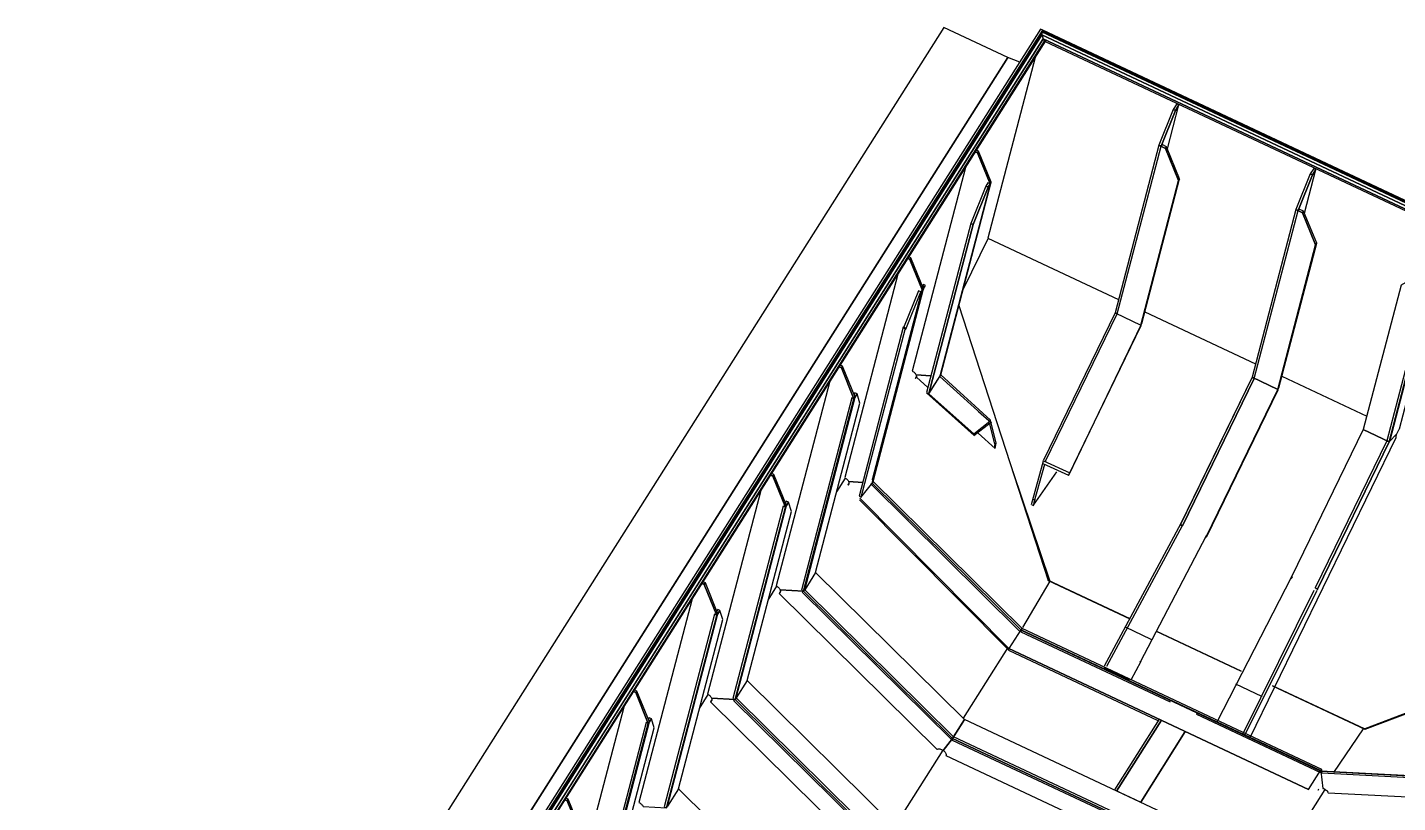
# Model space of a CAD drawing. Header units: millimetres. Extents: x 5443 to 24907, y -17798 to -7408.
# Drawn here: x 14631 to 15297, y -14595 to -14218 of the extents above; entities that cross this region are included whole.
import ezdxf

# ---------------------------------------------------------------- set-up
doc = ezdxf.new("R2010")
doc.units = ezdxf.units.MM
doc.layers.add('pen_025', color=1, linetype='Continuous')
doc.layers.add('pen_035', color=1, linetype='Continuous')

msp = doc.modelspace()

# ---------------------------------------------------------------- linework, layer by layer
at = {"color": 0}
for p, q in [((15063.21, -14387.97), (15068.8, -14393.04)), ((15091.03, -14415.6), (15098.94, -14409.43)), ((15091.14, -14416.42), (15099.05, -14410.25)), ((15101.29, -14420.6), (15098.95, -14410.67)), ((15101.87, -14420.11), (15099.23, -14408.84)), ((15093.17, -14415.18), (15101.44, -14422.69)), ((15101.44, -14422.69), (15101.87, -14420.11)), ((15101.29, -14420.6), (15100.92, -14422.35)), ((15101.44, -14422.69), (15101.44, -14422.69)), ((15119.17, -14449.87), (15125, -14428.69)), ((15120.44, -14448.66), (15125.53, -14430.19)), ((15124.64, -14429.95), (15137.09, -14435.68)), ((15125, -14428.69), (15137.65, -14434.52)), ((15041.83, -14439.09), (15036.06, -14446.46)), ((15120.09, -14450.11), (15131.46, -14433.92)), ((15035.74, -14446.8), (15108.3, -14519.86)), ((15035.52, -14447.58), (15108.07, -14520.64)), ((15119.28, -14449.96), (15120.06, -14450.32)), ((15120.72, -14447.47), (15119.93, -14450.48)), ((15191.6, -14459), (15154.32, -14528.27)), ((15192.32, -14460.23), (15155.46, -14528.46)), ((15256.2, -14491.65), (15221.74, -14561.12)), ((15257.63, -14491.53), (15222.55, -14561.95)), ((15172.21, -14526.06), (15167.4, -14535.05))]:
    msp.add_line(p, q, dxfattribs=at)
at = {"color": 2}
for p, q in [((15091.09, -14415.56), (15091.14, -14416.19)), ((15101.87, -14420.11), (15101.29, -14420.6)), ((15119.93, -14447.3), (15120.72, -14447.47))]:
    msp.add_line(p, q, dxfattribs=at)
at = {"layer": 'pen_025', "color": 0, "linetype": 'Continuous'}
for p, q in [((15124.08, -14220.35), (14713.38, -14868.76)), ((14717.25, -14867.05), (15124.71, -14223.75)), ((14718.59, -14867.31), (15125.48, -14224.91)), ((14718.86, -14867.43), (15125.99, -14224.66)), ((15125.75, -14225.04), (15451.21, -14377.97)), ((15185.14, -14277.21), (15190.72, -14255.87)), ((15093.38, -14278.35), (15092.31, -14277.84)), ((15180.98, -14275.41), (15184.2, -14276.92)), ((15182.56, -14275.12), (15182.06, -14275.91)), ((15251.68, -14308.47), (15257.26, -14287.14)), ((15098.99, -14294.18), (15097.92, -14293.67)), ((15097.99, -14295.76), (15099.49, -14293.39)), ((15247.53, -14306.68), (15250.75, -14308.19)), ((15249.1, -14306.39), (15248.6, -14307.18)), ((15059.01, -14330.41), (15060.09, -14330.92)), ((15066.19, -14345.96), (15041.74, -14439.43)), ((15066.19, -14345.96), (15067.69, -14343.59)), ((15159.69, -14356.82), (15159.69, -14356.83)), ((15162.7, -14358.24), (15162.71, -14358.24)), ((15025.71, -14382.98), (15026.79, -14383.48)), ((15226.23, -14388.09), (15227.3, -14388.6)), ((15032.9, -14398.52), (15008.45, -14492)), ((15032.9, -14398.52), (15034.4, -14396.16)), ((15225.25, -14562.92), (15296.17, -14417.3)), ((15291.7, -14418.86), (15292.78, -14419.36)), ((15292.78, -14419.36), (15296.58, -14415.6)), ((15126.03, -14429.02), (15125.92, -14428.86)), ((14992.42, -14435.54), (14993.49, -14436.05)), ((15030.04, -14440.33), (15030.41, -14439.73)), ((15030.2, -14440.16), (15030.33, -14439.96)), ((15137.37, -14434.24), (15137.48, -14434.4)), ((14999.6, -14451.09), (14975.15, -14544.57)), ((14999.6, -14451.09), (15001.1, -14448.73)), ((15192.57, -14460.29), (15192.47, -14460.13)), ((15203.92, -14465.51), (15204.02, -14465.67)), ((14959.12, -14488.11), (14960.2, -14488.62)), ((14996.74, -14492.9), (14997.12, -14492.3)), ((14996.91, -14492.73), (14997.04, -14492.53)), ((14966.31, -14503.66), (14941.86, -14597.14)), ((14966.31, -14503.66), (14967.81, -14501.29)), ((15171.89, -14526.2), (15171.94, -14526.13)), ((15154.16, -14528.94), (15166.68, -14534.83)), ((14925.83, -14540.68), (14926.9, -14541.19)), ((14963.45, -14545.46), (14963.82, -14544.87)), ((14963.61, -14545.3), (14963.74, -14545.09)), ((15199.38, -14550.96), (15199.18, -14551.71)), ((15199.38, -14550.96), (15199.18, -14551.71)), ((14933.01, -14556.23), (14908.56, -14649.7)), ((14933.01, -14556.23), (14934.51, -14553.86)), ((15182.2, -14554.63), (15160.46, -14588.95)), ((15193.69, -14560.03), (15172.13, -14594.43)), ((15172.13, -14594.43), (15193.86, -14560.11)), ((15259.65, -14579.28), (15260.15, -14578.5)), ((15259.65, -14579.28), (15321.63, -14582.55)), ((15259.65, -14579.28), (15259.65, -14579.28)), ((14892.53, -14593.25), (14893.61, -14593.75))]:
    msp.add_line(p, q, dxfattribs=at)
for points in [[(15456.27, -14375.94, 0), (15124.59, -14220.09, 0), (15124.08, -14220.35, 0), (15456.62, -14376.6, 0)], [(15456.62, -14376.6, 0), (15124.08, -14220.35, 0), (15124.13, -14221.86, 0), (15455.4, -14377.52, 0)], [(14715.23, -14867.43, 0), (15124.13, -14221.86, 0), (14715.23, -14867.43, 0)], [(15125.48, -14224.91, 0), (15124.71, -14223.75, 0), (14717.25, -14867.05, 0)], [(15125.99, -14224.66, 0), (15125.48, -14224.91, 0), (14718.59, -14867.31, 0)], [(15455.4, -14377.52, 0), (15124.13, -14221.86, 0), (15124.71, -14223.75, 0), (15451.6, -14377.36, 0)], [(15451.6, -14377.36, 0), (15124.71, -14223.75, 0), (15125.48, -14224.91, 0), (15125.48, -14224.91, 0)], [(15180.98, -14275.41, 0), (15182.06, -14275.91, 0), (15189.05, -14258.5, 0), (15187.98, -14258, 0), (15180.98, -14275.41, 0)], [(15190.72, -14255.87, 0), (15189.05, -14258.5, 0), (15182.06, -14275.91, 0)], [(15187.98, -14258, 0), (15189.05, -14258.5, 0), (15190.72, -14255.87, 0), (15189.64, -14255.37, 0), (15187.98, -14258, 0)], [(15091.81, -14278.63, 0), (15092.88, -14279.14, 0), (15093.38, -14278.35, 0)], [(15098.99, -14294.18, 0), (15092.88, -14279.14, 0), (15091.81, -14278.63, 0)], [(15099.49, -14293.39, 0), (15093.38, -14278.35, 0), (15092.88, -14279.14, 0), (15098.99, -14294.18, 0), (15099.49, -14293.39, 0)], [(15159.69, -14356.82, 0), (15160.76, -14357.32, 0), (15182.06, -14275.91, 0), (15180.98, -14275.41, 0), (15159.69, -14356.82, 0)], [(15180.98, -14275.41, 0), (15159.69, -14356.82, 0), (15172.21, -14362.7, 0), (15190.56, -14292.56, 0), (15184.2, -14276.92, 0), (15180.98, -14275.41, 0)], [(15184.2, -14276.92, 0), (15184.7, -14276.13, 0), (15182.56, -14275.12, 0)], [(15190.56, -14292.56, 0), (15191.06, -14291.77, 0), (15184.7, -14276.13, 0), (15184.2, -14276.92, 0), (15190.56, -14292.56, 0)], [(15087.02, -14286.19, 0), (15061.17, -14385.03, 0), (15061.49, -14385.2, 0), (15061.8, -14385.39, 0), (15062.09, -14385.61, 0), (15062.36, -14385.85, 0), (15062.6, -14386.11, 0), (15062.8, -14386.38, 0), (15062.97, -14386.65, 0), (15063.11, -14386.93, 0), (15070.29, -14387.35, 0)], [(15257.26, -14287.14, 0), (15255.6, -14289.77, 0), (15248.6, -14307.18, 0)], [(15254.52, -14289.27, 0), (15255.6, -14289.77, 0), (15257.26, -14287.14, 0), (15256.19, -14286.64, 0), (15254.52, -14289.27, 0)], [(15099.49, -14293.39, 0), (15097.99, -14295.76, 0), (15090.71, -14313.86, 0), (15069.23, -14396.02, 0), (15075.05, -14386.82, 0), (15099.49, -14293.39, 0)], [(15075.05, -14386.82, 0), (15099.49, -14293.39, 0), (15098.99, -14294.18, 0), (15074.55, -14387.61, 0), (15075.05, -14386.82, 0)], [(15097.92, -14293.67, 0), (15096.92, -14295.25, 0), (15097.99, -14295.76, 0)], [(15172.21, -14362.7, 0), (15172.71, -14361.91, 0), (15191.06, -14291.77, 0), (15190.56, -14292.56, 0), (15172.21, -14362.7, 0)], [(15247.53, -14306.68, 0), (15248.6, -14307.18, 0), (15255.6, -14289.77, 0), (15254.52, -14289.27, 0), (15247.53, -14306.68, 0)], [(15090.71, -14313.86, 0), (15097.99, -14295.76, 0), (15096.92, -14295.25, 0), (15089.64, -14313.36, 0), (15090.71, -14313.86, 0)], [(15226.23, -14388.09, 0), (15227.3, -14388.6, 0), (15248.6, -14307.18, 0), (15247.53, -14306.68, 0), (15226.23, -14388.09, 0)], [(15247.53, -14306.68, 0), (15226.23, -14388.09, 0), (15238.75, -14393.98, 0), (15257.1, -14323.83, 0), (15250.75, -14308.19, 0), (15247.53, -14306.68, 0)], [(15250.75, -14308.19, 0), (15251.25, -14307.4, 0), (15249.1, -14306.39, 0)], [(15069.23, -14396.02, 0), (15090.71, -14313.86, 0), (15089.64, -14313.36, 0), (15068.15, -14395.52, 0), (15069.23, -14396.02, 0)], [(15257.1, -14323.83, 0), (15257.6, -14323.04, 0), (15251.25, -14307.4, 0), (15250.75, -14308.19, 0), (15257.1, -14323.83, 0)], [(15322.73, -14317.91, 0), (15321.07, -14320.54, 0), (15314.07, -14337.95, 0), (15292.78, -14419.36, 0), (15296.58, -14415.6, 0), (15296.71, -14415.27, 0), (15296.86, -14414.93, 0), (15297.02, -14414.58, 0), (15297.18, -14414.24, 0), (15297.35, -14413.91, 0), (15297.52, -14413.6, 0), (15297.69, -14413.31, 0), (15297.85, -14413.04, 0), (15322.73, -14317.91, 0)], [(15238.75, -14393.98, 0), (15239.25, -14393.19, 0), (15257.6, -14323.04, 0), (15257.1, -14323.83, 0), (15238.75, -14393.98, 0)], [(15041.57, -14439.42, 0), (15041.74, -14439.43, 0), (15066.19, -14345.96, 0), (15060.09, -14330.92, 0), (15059.01, -14330.41, 0)], [(15060.09, -14330.92, 0), (15060.58, -14330.13, 0), (15059.51, -14329.62, 0)], [(15066.19, -14345.96, 0), (15066.69, -14345.17, 0), (15060.58, -14330.13, 0), (15060.09, -14330.92, 0), (15066.19, -14345.96, 0)], [(15054.22, -14337.97, 0), (15028.37, -14436.81, 0), (15028.69, -14436.98, 0), (15029, -14437.18, 0), (15029.3, -14437.4, 0), (15029.56, -14437.64, 0), (15029.8, -14437.89, 0), (15030.01, -14438.16, 0), (15030.18, -14438.44, 0), (15030.31, -14438.71, 0), (15037.11, -14439.14, 0)], [(15314.07, -14337.95, 0), (15310.85, -14336.43, 0), (15298.6, -14343.33, 0), (15280.25, -14413.48, 0), (15292.78, -14419.36, 0), (15314.07, -14337.95, 0), (15292.78, -14419.36, 0), (15293.27, -14418.57, 0), (15314.57, -14337.16, 0), (15314.07, -14337.95, 0)], [(15292.78, -14419.36, 0), (15314.07, -14337.95, 0), (15313, -14337.44, 0), (15291.7, -14418.86, 0), (15292.78, -14419.36, 0)], [(15042.24, -14438.65, 0), (15066.69, -14345.17, 0), (15066.19, -14345.96, 0), (15041.74, -14439.43, 0)], [(15042.26, -14437.13, 0), (15066.7, -14343.7, 0), (15066.2, -14344.49, 0), (15041.76, -14437.92, 0), (15042.26, -14437.13, 0)], [(15058, -14364.64, 0), (15065.28, -14346.53, 0), (15064.21, -14346.03, 0), (15056.93, -14364.13, 0), (15058, -14364.64, 0)], [(15067.69, -14343.59, 0), (15066.62, -14343.09, 0), (15066.15, -14343.83, 0)], [(15125.82, -14429.07, 0), (15160.76, -14357.33, 0), (15159.69, -14356.83, 0), (15124.8, -14428.68, 0)], [(15159.69, -14356.83, 0), (15160.76, -14357.33, 0), (15160.77, -14357.32, 0)], [(15036.44, -14446.33, 0), (15057.93, -14364.17, 0), (15056.85, -14363.67, 0), (15035.36, -14445.83, 0), (15036.44, -14446.33, 0)], [(15137.08, -14435.7, 0), (15172.33, -14362.89, 0), (15172.21, -14362.71, 0), (15137.08, -14435.7, 0)], [(15020.93, -14390.53, 0), (14995.07, -14489.38, 0), (14995.4, -14489.55, 0), (14995.71, -14489.74, 0), (14996, -14489.96, 0), (14996.27, -14490.2, 0), (14996.51, -14490.46, 0), (14996.71, -14490.73, 0), (14996.89, -14491, 0), (14997.02, -14491.28, 0), (15008.45, -14492, 0), (15032.9, -14398.52, 0), (15026.79, -14383.48, 0), (15025.71, -14382.98, 0)], [(15026.79, -14383.48, 0), (15027.29, -14382.69, 0), (15026.21, -14382.19, 0)], [(15032.9, -14398.52, 0), (15033.4, -14397.74, 0), (15027.29, -14382.69, 0), (15026.79, -14383.48, 0), (15032.9, -14398.52, 0)], [(15191.39, -14459.63, 0), (15192.47, -14460.13, 0), (15227.3, -14388.6, 0), (15226.23, -14388.09, 0), (15191.39, -14459.63, 0)], [(15226.23, -14388.09, 0), (15191.53, -14459.34, 0)], [(15227.3, -14388.6, 0), (15192.47, -14460.13, 0), (15192.44, -14460.23, 0)], [(15203.75, -14465.43, 0), (15203.92, -14465.51, 0), (15238.75, -14393.98, 0), (15226.23, -14388.09, 0)], [(15014.27, -14482.8, 0), (15035.78, -14400.6, 0), (15034.4, -14396.16, 0), (15032.9, -14398.52, 0), (15031.83, -14398.02, 0), (15007.37, -14491.5, 0), (15008.45, -14492, 0), (15032.9, -14398.52, 0)], [(15008.95, -14491.21, 0), (15033.4, -14397.74, 0), (15032.9, -14398.52, 0), (15008.45, -14492, 0)], [(15034.4, -14396.16, 0), (15033.32, -14395.65, 0), (15032.85, -14396.4, 0)], [(15204.04, -14465.67, 0), (15238.87, -14394.15, 0), (15238.75, -14393.98, 0), (15203.92, -14465.51, 0)], [(15292.78, -14419.36, 0), (15280.25, -14413.48, 0), (15245.42, -14485, 0), (15245.93, -14485.24, 0)], [(15257.94, -14490.88, 0), (15292.78, -14419.36, 0), (15291.7, -14418.86, 0), (15256.87, -14490.38, 0), (15257.94, -14490.88, 0)], [(15257.26, -14490.56, 0), (15257.94, -14490.88, 0), (15292.78, -14419.36, 0), (15257.94, -14490.88, 0), (15258.06, -14491.06, 0), (15292.89, -14419.54, 0), (15292.78, -14419.36, 0)], [(15296.17, -14417.3, 0), (15296.14, -14417.22, 0), (15296.14, -14417.1, 0), (15296.16, -14416.93, 0), (15296.2, -14416.73, 0), (15296.27, -14416.49, 0), (15296.35, -14416.22, 0), (15296.45, -14415.92, 0), (15296.58, -14415.6, 0), (15292.78, -14419.36, 0), (15257.94, -14490.88, 0), (15257.92, -14490.99, 0)], [(14987.63, -14443.1, 0), (14961.78, -14541.94, 0), (14962.1, -14542.11, 0), (14962.41, -14542.31, 0), (14962.7, -14542.53, 0), (14962.97, -14542.77, 0), (14963.21, -14543.03, 0), (14963.42, -14543.3, 0), (14963.59, -14543.57, 0), (14963.72, -14543.85, 0), (14975.15, -14544.57, 0), (14999.6, -14451.09, 0), (14993.49, -14436.05, 0), (14992.42, -14435.54, 0)], [(14993.49, -14436.05, 0), (14993.99, -14435.26, 0), (14992.92, -14434.76, 0)], [(14999.6, -14451.09, 0), (15000.1, -14450.3, 0), (14993.99, -14435.26, 0), (14993.49, -14436.05, 0), (14999.6, -14451.09, 0)], [(15037.11, -14439.14, 0), (15030.31, -14438.71, 0), (15030.4, -14438.99, 0), (15030.45, -14439.25, 0), (15030.45, -14439.51, 0), (15030.41, -14439.75, 0), (15030.33, -14439.97, 0), (15030.2, -14440.16, 0), (15030.04, -14440.33, 0), (15029.84, -14440.46, 0)], [(15030.44, -14439.61, 0), (15030.34, -14439.68, 0), (15029.84, -14440.46, 0), (15030.04, -14440.33, 0)], [(15030.41, -14439.73, 0), (15030.04, -14440.33, 0), (15030.2, -14440.16, 0)], [(15030.33, -14439.96, 0), (15030.2, -14440.16, 0), (15030.33, -14439.97, 0)], [(15041.74, -14439.43, 0), (15041.03, -14439.83, 0), (15113.35, -14511.26, 0), (15114.06, -14510.87, 0), (15041.74, -14439.43, 0)], [(15114.06, -14510.87, 0), (15114.56, -14510.08, 0), (15042.24, -14438.65, 0), (15041.74, -14439.43, 0), (15114.06, -14510.87, 0)], [(14980.98, -14535.37, 0), (15002.48, -14453.17, 0), (15001.1, -14448.73, 0), (14999.6, -14451.09, 0), (14998.53, -14450.59, 0), (14974.08, -14544.06, 0), (14975.15, -14544.57, 0), (14999.6, -14451.09, 0)], [(14975.65, -14543.78, 0), (15000.1, -14450.3, 0), (14999.6, -14451.09, 0), (14975.15, -14544.57, 0)], [(15001.1, -14448.73, 0), (15000.03, -14448.22, 0), (14999.56, -14448.96, 0)], [(15192.44, -14460.23, 0), (15192.47, -14460.13, 0), (15191.39, -14459.63, 0), (15191.37, -14459.72, 0)], [(15081.27, -14562.65, 0), (15086.6, -14554.24, 0), (15014.27, -14482.8, 0), (15008.95, -14491.21, 0)], [(14954.34, -14495.67, 0), (14928.48, -14594.51, 0), (14928.81, -14594.68, 0), (14929.12, -14594.88, 0), (14929.41, -14595.1, 0), (14929.68, -14595.34, 0), (14929.92, -14595.59, 0), (14930.12, -14595.86, 0), (14930.29, -14596.14, 0), (14930.43, -14596.41, 0), (14941.86, -14597.14, 0), (14966.31, -14503.66, 0), (14960.2, -14488.62, 0), (14959.12, -14488.11, 0)], [(14960.2, -14488.62, 0), (14960.7, -14487.83, 0), (14959.62, -14487.32, 0)], [(14966.31, -14503.66, 0), (14966.81, -14502.87, 0), (14960.7, -14487.83, 0), (14960.2, -14488.62, 0), (14966.31, -14503.66, 0)], [(15073.14, -14568.7, 0), (15073.44, -14568.57, 0), (15073.78, -14568.5, 0), (15074.15, -14568.49, 0), (15074.55, -14568.53, 0), (15074.96, -14568.63, 0), (15075.37, -14568.78, 0), (15075.78, -14568.98, 0), (15076.17, -14569.22, 0), (15080.77, -14563.44, 0), (15008.45, -14492, 0), (14997.02, -14491.28, 0), (14997.11, -14491.55, 0), (14997.15, -14491.82, 0), (14997.16, -14492.08, 0), (14997.12, -14492.32, 0), (14997.03, -14492.53, 0), (14996.91, -14492.73, 0), (14996.74, -14492.9, 0), (14996.54, -14493.03, 0)], [(14997.14, -14492.18, 0), (14997.04, -14492.24, 0), (14996.54, -14493.03, 0), (14996.74, -14492.9, 0)], [(14997.12, -14492.3, 0), (14996.74, -14492.9, 0), (14996.91, -14492.73, 0)], [(14997.04, -14492.53, 0), (14996.91, -14492.73, 0), (14997.03, -14492.53, 0)], [(15008.45, -14492, 0), (15007.73, -14492.39, 0), (15080.06, -14563.83, 0), (15080.77, -14563.44, 0), (15008.45, -14492, 0)], [(15080.77, -14563.44, 0), (15081.27, -14562.65, 0), (15008.95, -14491.21, 0), (15008.45, -14492, 0), (15080.77, -14563.44, 0)], [(15257.92, -14490.99, 0), (15257.94, -14490.88, 0), (15256.87, -14490.38, 0), (15256.84, -14490.49, 0)], [(14947.68, -14587.94, 0), (14969.18, -14505.73, 0), (14967.81, -14501.29, 0), (14966.31, -14503.66, 0), (14965.23, -14503.15, 0), (14940.78, -14596.63, 0), (14941.86, -14597.14, 0), (14966.31, -14503.66, 0)], [(14942.36, -14596.35, 0), (14966.81, -14502.87, 0), (14966.31, -14503.66, 0), (14941.86, -14597.14, 0)], [(14967.81, -14501.29, 0), (14966.73, -14500.79, 0), (14966.26, -14501.53, 0)], [(15253.7, -14588.23, 0), (15259.53, -14579.03, 0), (15113.94, -14510.62, 0), (15108.11, -14519.82, 0), (15253.7, -14588.23, 0), (15108.11, -14519.82, 0), (15107.91, -14520.57, 0), (15180.49, -14554.67, 0)], [(15259.65, -14579.28, 0), (15114.06, -14510.87, 0), (15113.87, -14511.62, 0), (15186.45, -14545.73, 0)], [(15114.06, -14510.87, 0), (15259.65, -14579.28, 0), (15260.15, -14578.5, 0), (15114.56, -14510.08, 0), (15114.06, -14510.87, 0)], [(15177.41, -14515.48, 0), (15177.3, -14515.32, 0), (15164.78, -14509.44, 0)], [(14926.9, -14541.19, 0), (14927.4, -14540.4, 0), (14926.33, -14539.89, 0)], [(15047.97, -14615.22, 0), (15053.3, -14606.81, 0), (14980.98, -14535.37, 0), (14975.65, -14543.78, 0)], [(15231.03, -14543.16, 0), (15230.92, -14543, 0), (15218.4, -14537.12, 0)], [(14921.04, -14548.23, 0), (14895.19, -14647.08, 0), (14895.51, -14647.25, 0), (14895.82, -14647.44, 0), (14896.11, -14647.66, 0), (14896.38, -14647.91, 0), (14896.62, -14648.16, 0), (14896.83, -14648.43, 0), (14897, -14648.7, 0), (14897.13, -14648.98, 0), (14908.56, -14649.7, 0), (14933.01, -14556.23, 0), (14926.9, -14541.19, 0), (14925.83, -14540.68, 0)], [(14933.01, -14556.23, 0), (14933.51, -14555.44, 0), (14927.4, -14540.4, 0), (14926.9, -14541.19, 0), (14933.01, -14556.23, 0)], [(15039.85, -14621.26, 0), (15040.14, -14621.14, 0), (15040.48, -14621.07, 0), (15040.85, -14621.06, 0), (15041.25, -14621.1, 0), (15041.66, -14621.2, 0), (15042.08, -14621.35, 0), (15042.48, -14621.54, 0), (15042.87, -14621.78, 0), (15047.47, -14616.01, 0), (14975.15, -14544.57, 0), (14963.72, -14543.85, 0), (14963.81, -14544.12, 0), (14963.86, -14544.39, 0), (14963.86, -14544.64, 0), (14963.82, -14544.88, 0), (14963.74, -14545.1, 0), (14963.61, -14545.3, 0), (14963.45, -14545.46, 0), (14963.25, -14545.6, 0)], [(14963.84, -14544.74, 0), (14963.75, -14544.81, 0), (14963.25, -14545.6, 0), (14963.45, -14545.46, 0)], [(14963.82, -14544.87, 0), (14963.45, -14545.46, 0), (14963.61, -14545.3, 0)], [(14963.74, -14545.09, 0), (14963.61, -14545.3, 0), (14963.74, -14545.1, 0)], [(14975.15, -14544.57, 0), (14974.44, -14544.96, 0), (15046.76, -14616.4, 0), (15047.47, -14616.01, 0), (14975.15, -14544.57, 0)], [(15047.47, -14616.01, 0), (15047.97, -14615.22, 0), (14975.65, -14543.78, 0), (14975.15, -14544.57, 0), (15047.47, -14616.01, 0)], [(15199.18, -14551.71, 0), (15259.46, -14580.03, 0), (15259.65, -14579.28, 0)], [(14914.39, -14640.5, 0), (14935.89, -14558.3, 0), (14934.51, -14553.86, 0), (14933.01, -14556.23, 0), (14931.94, -14555.72, 0), (14907.49, -14649.2, 0), (14908.56, -14649.7, 0), (14933.01, -14556.23, 0)], [(14909.06, -14648.92, 0), (14933.51, -14555.44, 0), (14933.01, -14556.23, 0), (14908.56, -14649.7, 0)], [(14934.51, -14553.86, 0), (14933.44, -14553.36, 0), (14932.97, -14554.1, 0)], [(15226.36, -14631.85, 0), (15232.18, -14622.65, 0), (15086.6, -14554.24, 0), (15080.77, -14563.44, 0), (15226.36, -14631.85, 0), (15080.77, -14563.44, 0), (15080.57, -14564.19, 0), (15153.15, -14598.29, 0)], [(15181.13, -14554.13, 0), (15159.39, -14588.45, 0)], [(15181.13, -14554.13, 0), (15159.39, -14588.45, 0)], [(15160.46, -14588.95, 0), (15182.2, -14554.63, 0)], [(15076.17, -14569.22, 0), (15080.77, -14563.44, 0), (15081.27, -14562.65, 0), (15081.27, -14562.65, 0)], [(15224.97, -14641.04, 0), (15225.08, -14640.77, 0), (15225.25, -14640.54, 0), (15225.48, -14640.35, 0), (15225.76, -14640.21, 0), (15226.09, -14640.13, 0), (15226.46, -14640.1, 0), (15226.85, -14640.13, 0), (15227.26, -14640.21, 0), (15226.36, -14631.85, 0), (15080.77, -14563.44, 0), (15076.17, -14569.22, 0), (15076.53, -14569.49, 0), (15076.85, -14569.8, 0), (15077.12, -14570.13, 0), (15077.34, -14570.47, 0), (15077.49, -14570.81, 0), (15077.59, -14571.15, 0), (15077.61, -14571.47, 0), (15077.57, -14571.77, 0), (15148.76, -14605.23, 0)], [(15080.77, -14563.44, 0), (15226.36, -14631.85, 0), (15226.86, -14631.06, 0), (15081.27, -14562.65, 0), (15080.77, -14563.44, 0)], [(15159.39, -14588.45, 0), (15172.13, -14594.43, 0), (15193.69, -14560.03, 0)], [(15260.15, -14578.5, 0), (15260.15, -14578.5, 0), (15259.65, -14579.28, 0)], [(15321.63, -14582.55, 0), (15259.65, -14579.28, 0), (15260.03, -14580.19, 0), (15321.09, -14583.4, 0)], [(15321.63, -14582.55, 0), (15259.65, -14579.28, 0), (15260.56, -14587.65, 0), (15260.97, -14587.78, 0), (15261.38, -14587.97, 0), (15261.77, -14588.2, 0), (15262.14, -14588.47, 0), (15262.47, -14588.77, 0), (15262.76, -14589.09, 0), (15262.99, -14589.43, 0), (15263.16, -14589.77, 0)], [(14887.74, -14600.8, 0), (14861.89, -14699.65, 0), (14862.21, -14699.81, 0), (14862.53, -14700.01, 0), (14862.82, -14700.23, 0), (14863.08, -14700.47, 0), (14863.32, -14700.73, 0), (14863.53, -14701, 0), (14863.7, -14701.27, 0), (14863.83, -14701.55, 0), (14875.26, -14702.27, 0), (14899.72, -14608.79, 0), (14893.61, -14593.75, 0), (14892.53, -14593.25, 0)], [(14893.61, -14593.75, 0), (14894.11, -14592.96, 0), (14893.03, -14592.46, 0)], [(14899.72, -14608.79, 0), (14900.21, -14608.01, 0), (14894.11, -14592.96, 0), (14893.61, -14593.75, 0), (14899.72, -14608.79, 0)], [(15014.68, -14667.79, 0), (15020, -14659.37, 0), (14947.68, -14587.94, 0), (14942.36, -14596.35, 0)], [(15258.38, -14588.2, 0), (15258.27, -14588.47, 0), (15258.62, -14587.91, 0)]]:
    msp.add_polyline3d(points, dxfattribs=at)
at = {"layer": 'pen_035', "color": 0, "linetype": 'Continuous'}
for p, q in [((15456.62, -14376.6), (15124.08, -14220.35)), ((15124.08, -14220.35), (15456.62, -14376.6)), ((14662.57, -14935.42), (15107.57, -14232.86)), ((15120.82, -14232.83), (15097.89, -14320.48)), ((15113.4, -14235.01), (15107.57, -14232.86)), ((15097.98, -14320.52), (15085.91, -14345.32)), ((15097.89, -14320.48), (15161.39, -14350.31)), ((15083.85, -14353.2), (15127.22, -14486.77)), ((15174.17, -14356.32), (15227.93, -14381.58)), ((15063.13, -14387.9), (15062.63, -14388.68)), ((15063.19, -14387.82), (15063.13, -14387.9)), ((15074.54, -14387.65), (15074.51, -14387.67)), ((15074.54, -14387.65), (15074.53, -14387.64)), ((15074.53, -14387.64), (15074.54, -14387.65)), ((15074.54, -14387.65), (15099.6, -14410.42)), ((15240.72, -14387.59), (15281.96, -14406.97)), ((15068.19, -14395.62), (15091.22, -14416.34)), ((15099.6, -14410.42), (15093.38, -14404.77)), ((15024.51, -14443.67), (15028.73, -14437)), ((15110.33, -14433.59), (15110.33, -14433.61)), ((15127.1, -14486.59), (15166.97, -14505.33)), ((15166.97, -14505.33), (15127.1, -14486.59)), ((14991.21, -14496.24), (14995.44, -14489.57)), ((14996.54, -14493.03), (15073.14, -14568.7)), ((15127.95, -14487.11), (15114.71, -14509.64)), ((15179.62, -14511.39), (15220.95, -14530.81)), ((15179.67, -14511.29), (15221, -14530.71)), ((15221, -14530.71), (15179.67, -14511.29)), ((15107.63, -14519.19), (15085.88, -14553.53)), ((15354.42, -14530.79), (15281.07, -14558.76)), ((15281.18, -14558.94), (15354.24, -14531.08)), ((14957.92, -14548.81), (14962.14, -14542.14)), ((14963.25, -14545.6), (15039.85, -14621.26)), ((15265.93, -14579.96), (15280.36, -14558.73)), ((15281.07, -14558.76), (15281.18, -14558.94)), ((15076.01, -14569.12), (15052.58, -14606.1)), ((15239.62, -14623.04), (15261.71, -14588.16)), ((15263.16, -14589.77), (15311.74, -14592.33))]:
    msp.add_line(p, q, dxfattribs=at)
for points in [[(15076.45, -14218.21, 0), (14631.46, -14920.77, 0), (14662.58, -14935.4, 0), (15107.58, -14232.83, 0), (15076.45, -14218.21, 0)], [(15124.58, -14219.56, 0), (14712.88, -14869.55, 0), (14700.28, -14917.73, 0)], [(14712.88, -14869.55, 0), (15124.58, -14219.56, 0), (15123.51, -14219.05, 0), (14711.8, -14869.05, 0), (14712.88, -14869.55, 0)], [(15456.7, -14376.64, 0), (15456.81, -14376.69, 0), (15457.31, -14375.9, 0), (15124.58, -14219.56, 0), (15124.08, -14220.35, 0)], [(15107.57, -14232.86, 0), (15107.58, -14232.83, 0), (14662.58, -14935.4, 0), (14662.57, -14935.42, 0)], [(15070.29, -14387.35, 0), (15063.1, -14386.92, 0), (15063.21, -14387.97, 0), (15062.63, -14388.68, 0)], [(15063.1, -14386.92, 0), (15063.1, -14386.92, 0), (15063.1, -14386.92, 0)], [(15099.23, -14408.84, 0), (15075.03, -14386.85, 0)], [(15068.94, -14395.89, 0), (15069.21, -14396.06, 0), (15069.21, -14396.06, 0), (15074.54, -14387.65, 0)], [(15091.09, -14415.59, 0), (15069.21, -14396.06, 0)], [(15109.96, -14433.83, 0), (15127.95, -14487.11, 0), (15127.1, -14486.59, 0)], [(15191.37, -14459.72, 0), (15192.44, -14460.23, 0), (15192.44, -14460.23, 0)], [(15172.09, -14526.2, 0), (15204.1, -14464.97, 0), (15203.36, -14466.17, 0)], [(15127.1, -14486.59, 0), (15127.22, -14486.77, 0), (15166.92, -14505.43, 0)], [(15209.28, -14555.42, 0), (15245.53, -14484.77, 0), (15244.98, -14486.06, 0)], [(15236.16, -14537.84, 0), (15280.8, -14558.82, 0), (15281.07, -14558.76, 0), (15354.42, -14530.79, 0)], [(15236.11, -14537.94, 0), (15280.92, -14558.99, 0), (15280.8, -14558.82, 0), (15236.16, -14537.84, 0)], [(15280.8, -14558.82, 0), (15280.92, -14558.99, 0), (15281.18, -14558.94, 0), (15281.07, -14558.76, 0), (15280.8, -14558.82, 0)]]:
    msp.add_polyline3d(points, dxfattribs=at)

doc.saveas('drawing.dxf')
